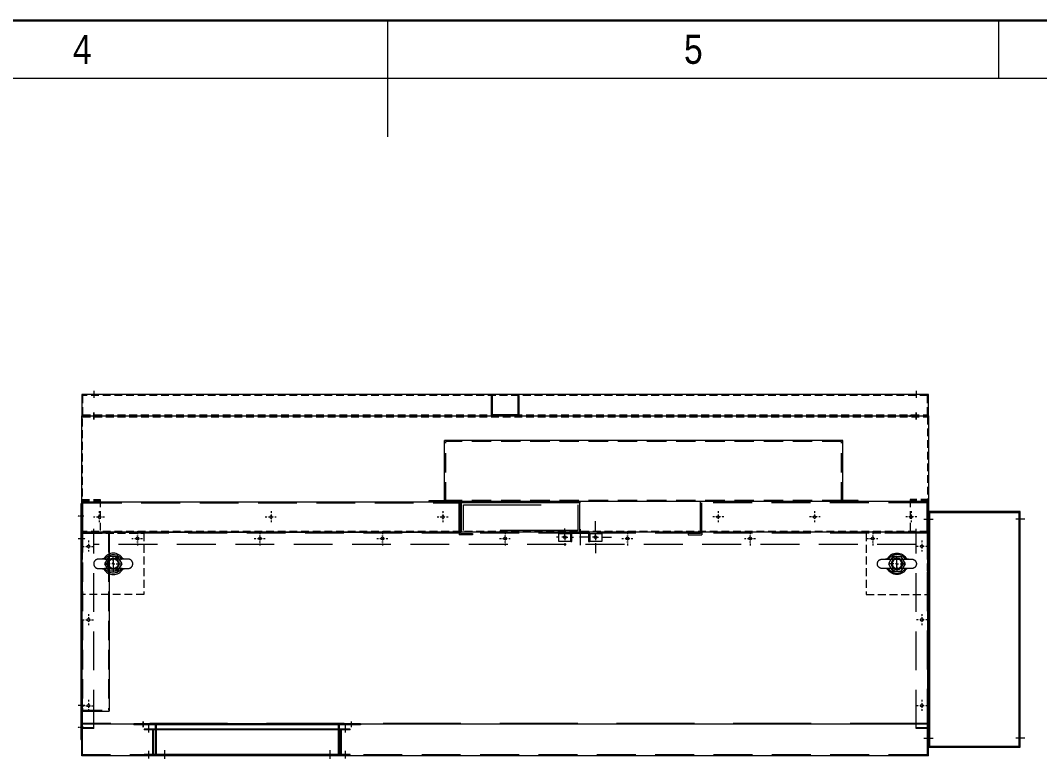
# Model space of a CAD drawing. Header units: millimetres. Extents: x 174875 to 182855, y -330615 to -324972.
# Drawn here: x 178266 to 179929, y -326166 to -324972 of the extents above; entities that cross this region are included whole.
import ezdxf

# ---------------------------------------------------------------- set-up
doc = ezdxf.new("R2010")
doc.units = ezdxf.units.MM
doc.header["$LTSCALE"] = 20
for name, pattern in [('CENTER', [2, 1.25, -0.25, 0.25, -0.25]), ('CENTER2', [28.575, 19.05, -3.175, 3.175, -3.175]), ('DASHDOT2', [0.5, 0.25, -0.125, 0, -0.125]), ('HIDDEN', [9.525, 6.35, -3.175]), ('HIDDEN2', [4.7625, 3.175, -1.5875]), ('HIDDENX2', [19.05, 12.7, -6.35]), ('SLD-中心线', [34.29, 30.48, -1.27, 1.27, -1.27]), ('SLD-实线', [0])]:
    doc.linetypes.add(name, pattern=pattern)
doc.layers.get('0').update_dxf_attribs({"lineweight": 15})
doc.layers.add('2-HIDDEN', color=2, linetype='HIDDEN')
doc.layers.add('FORMAT', color=7, linetype='Continuous')
for name, color, linetype, lineweight in [('2中心线', 1, 'CENTER2', 9), ('Center', 1, 'CENTER', 9), ('cool', 2, 'HIDDEN', 9), ('Dim', 4, 'Continuous', 9), ('from', 7, 'Continuous', 15), ('Hidden', 2, 'HIDDEN', 9), ('Hidden2x', 2, 'HIDDENX2', 9), ('中心线', 1, 'CENTER', 9)]:
    doc.layers.add(name, color=color, linetype=linetype, lineweight=lineweight)
doc.styles.add('AFASTD', font='monotxt.shx', dxfattribs={"width": 0.8, "bigfont": 'extfont.shx'})

# ---------------------------------------------------------------- blocks, each defined once
blk = doc.blocks.new('333323')
at = {"layer": 'Center'}
for p, q in [((136486.3, -291812), (136486.3, -291821.2)), ((136826.3, -291812), (136826.3, -291821.2)), ((136521.3, -291858.5), (136521.3, -291874.1)), ((136791.3, -291858.9), (136791.3, -291875.9))]:
    blk.add_line(p, q, dxfattribs=at)
at = {"layer": 'cool'}
for p, q in [((136507.8, -291815.6), (136507.8, -291866.1)), ((136804.8, -291815.6), (136804.8, -291866.1)), ((136507.8, -291866.1), (136804.8, -291866.1)), ((136531.3, -291867.6), (136531.3, -291866.1)), ((136781.3, -291866.1), (136781.3, -291867.6))]:
    blk.add_line(p, q, dxfattribs=at)
at = {"layer": 'from'}
for p, q in [((136471.3, -291815.6), (136471.3, -291817.1)), ((136471.3, -291815.6), (136841.3, -291815.6)), ((136841.3, -291815.6), (136841.3, -291817.1)), ((136471.3, -291817.1), (136841.3, -291817.1)), ((136506.3, -291817.1), (136506.3, -291867.6)), ((136506.3, -291817.1), (136806.3, -291817.1)), ((136806.3, -291817.1), (136806.3, -291867.6)), ((136506.3, -291867.6), (136806.3, -291867.6))]:
    blk.add_line(p, q, dxfattribs=at)
blk = doc.blocks.new('DST231063 CFAL-2500R  drthdrtht')
at = {"layer": 'Center'}
for p, q in [((149348.2, -55460.3), (149348.2, -55469.4)), ((149688.2, -55460.3), (149688.2, -55469.4)), ((149383.2, -55506.8), (149383.2, -55522.4)), ((149653.2, -55507.2), (149653.2, -55524.2))]:
    blk.add_line(p, q, dxfattribs=at)
at = {"layer": 'cool'}
for p, q in [((149369.7, -55463.8), (149369.7, -55514.3)), ((149666.7, -55463.8), (149666.7, -55514.3)), ((149369.7, -55514.3), (149666.7, -55514.3)), ((149393.2, -55515.8), (149393.2, -55514.3)), ((149643.2, -55514.3), (149643.2, -55515.8))]:
    blk.add_line(p, q, dxfattribs=at)
at = {"layer": 'from'}
for p, q in [((149333.2, -55463.8), (149333.2, -55465.3)), ((149333.2, -55463.8), (149703.2, -55463.8)), ((149333.2, -55465.3), (149703.2, -55465.3)), ((149368.2, -55465.3), (149368.2, -55515.8)), ((149368.2, -55465.3), (149668.2, -55465.3)), ((149668.2, -55465.3), (149668.2, -55515.8)), ((149703.2, -55463.8), (149703.2, -55465.3)), ((149368.2, -55515.8), (149668.2, -55515.8))]:
    blk.add_line(p, q, dxfattribs=at)
blk = doc.blocks.new('SW_CENTERMARKSYMBOL_0')
at = {"color": 0, "linetype": 'SLD-实线', "lineweight": 0}
for p, q in [((0, 5), (0, 13)), ((-5, 0), (-13, 0)), ((0, 0), (-2.5, 0)), ((0, 0), (0, 2.5)), ((0, 0), (0, -2.5)), ((0, 0), (2.5, 0)), ((5, 0), (13, 0)), ((0, -5), (0, -13))]:
    blk.add_line(p, q, dxfattribs=at)
blk = doc.blocks.new('SW_CENTERMARKSYMBOL_1')
at = {"layer": '中心线', "color": 0}
for p, q in [((-5, 0), (-7, 0)), ((0, 0), (-2.5, 0)), ((0, 5), (0, 7)), ((0, 0), (0, 2.5)), ((0, 0), (0, -2.5)), ((0, 0), (2.5, 0)), ((5, 0), (7, 0)), ((0, -5), (0, -7))]:
    blk.add_line(p, q, dxfattribs=at)
blk = doc.blocks.new('M16焊接螺母2')
at = {"layer": '2-HIDDEN', "linetype": 'SLD-实线', "lineweight": 15}
for p, q in [((136082, 32269.2), (136090.2, 32273.9)), ((136090.2, 32273.9), (136091, 32274.4)), ((136090.2, 32273.9), (136097.8, 32273.9)), ((136091, 32274.4), (136094, 32276.1)), ((136091, 32274.4), (136096.9, 32274.4)), ((136094, 32276.1), (136096.9, 32274.4)), ((136096.9, 32274.4), (136097.8, 32273.9)), ((136097.8, 32273.9), (136106, 32269.2)), ((136082, 32259.7), (136082, 32269.2)), ((136082, 32258.8), (136082, 32259.7)), ((136085.8, 32253.1), (136082, 32259.7)), ((136082, 32255.3), (136082, 32258.8)), ((136084.9, 32253.6), (136082, 32258.8)), ((136106, 32259.7), (136102.2, 32253.1)), ((136106, 32258.8), (136103, 32253.6)), ((136106, 32259.7), (136106, 32269.2)), ((136106, 32259.7), (136106, 32258.8)), ((136106, 32258.8), (136106, 32255.3)), ((136084.9, 32253.6), (136082, 32255.3)), ((136085.8, 32253.1), (136084.9, 32253.6)), ((136094, 32248.4), (136085.8, 32253.1)), ((136102.2, 32253.1), (136094, 32248.4)), ((136103, 32253.6), (136102.2, 32253.1)), ((136106, 32255.3), (136103, 32253.6))]:
    blk.add_line(p, q, dxfattribs=at)
for radius in [9.37, 8]:
    blk.add_circle((136094, 32262.3), radius, dxfattribs=at)
at = {"layer": 'Center', "color": 1, "linetype": 'Continuous', "lineweight": 0}
blk.add_blockref('SW_CENTERMARKSYMBOL_0', (136094, 32262.3), dxfattribs=at)
blk = doc.blocks.new('吊环螺母M16俯视图')
at = {"color": 7, "linetype": 'SLD-实线', "lineweight": 15}
blk.add_line((135704.9, 32266.7), (135704.9, 32281.9), dxfattribs=at)
for start, end in [(27.2775, 152.8253), (27.2032, 152.7757), (207.1737, 332.7233), (207.2067, 332.7226)]:
    blk.add_arc((135704.9, 32274.3), 17.5, start, end, dxfattribs=at)
for points, knots in [([(135693.5, 32284.5), (135695, 32286.1), (135696.7, 32287.3), (135700.6, 32289.1), (135702.8, 32289.5), (135707.1, 32289.5), (135709.2, 32289.1), (135713.1, 32287.3), (135714.9, 32286.1), (135716.3, 32284.5)], [0, 0, 0, 0, 0.25, 0.25, 0.5, 0.5, 0.75, 0.75, 1, 1, 1, 1]), ([(135688.8, 32282.2), (135688.7, 32282.2), (135688.2, 32282.2), (135687.3, 32282.2), (135686, 32282.1), (135684.9, 32282.1), (135683.9, 32282), (135683.2, 32282), (135682.5, 32282), (135682, 32282), (135681.6, 32282), (135681.3, 32281.9), (135681, 32281.9), (135680.7, 32281.9), (135680.4, 32281.9), (135680.1, 32281.9), (135679.8, 32281.8), (135679.4, 32281.8), (135679.1, 32281.7), (135678.6, 32281.6), (135678.1, 32281.4), (135677.6, 32281.2), (135677, 32281), (135676.4, 32280.6), (135675.8, 32280.2), (135675.2, 32279.6), (135674.6, 32279), (135674.1, 32278.2), (135673.7, 32277.4), (135673.4, 32276.6), (135673.2, 32275.7), (135673, 32275), (135673, 32274.3), (135673, 32273.5), (135673.2, 32272.6), (135673.5, 32271.7), (135673.8, 32270.8), (135674.4, 32269.8), (135675.2, 32268.8), (135676.2, 32268.1), (135677, 32267.6), (135677.6, 32267.3), (135678.1, 32267.1), (135678.6, 32266.9), (135679, 32266.8), (135679.5, 32266.7), (135679.9, 32266.7), (135680.3, 32266.6), (135680.6, 32266.6), (135680.9, 32266.6), (135681.3, 32266.6), (135681.9, 32266.6), (135682.7, 32266.5), (135683.9, 32266.5), (135685.1, 32266.4), (135686.5, 32266.4), (135687.7, 32266.4), (135688.5, 32266.3), (135688.8, 32266.3)], [0, 0, 0, 0, 0.003587, 0.034107, 0.065666, 0.098349, 0.123664, 0.149692, 0.173996, 0.194932, 0.212436, 0.226465, 0.239589, 0.256506, 0.270004, 0.285316, 0.300493, 0.311007, 0.321053, 0.330908, 0.340857, 0.351185, 0.362241, 0.374081, 0.386731, 0.400223, 0.414612, 0.429785, 0.443954, 0.46057, 0.474628, 0.486356, 0.498188, 0.510926, 0.525449, 0.541676, 0.557963, 0.573997, 0.597695, 0.621331, 0.633257, 0.644592, 0.654934, 0.664397, 0.673167, 0.681613, 0.699098, 0.716344, 0.735136, 0.754323, 0.77388, 0.793818, 0.834526, 0.877541, 0.911593, 0.946724, 0.981522, 1, 1, 1, 1]), ([(135704.9, 32281.9), (135704.2, 32281.9), (135702.8, 32281.9), (135700.9, 32281.8), (135699.1, 32281.8), (135697.4, 32281.8), (135695.9, 32281.8), (135694.4, 32281.8), (135692.9, 32281.8), (135691.7, 32281.8), (135690.4, 32281.8), (135689.1, 32281.8), (135687.8, 32281.8), (135686.8, 32281.8), (135685.9, 32281.8), (135685.3, 32281.8), (135684.7, 32281.8), (135684.1, 32281.8), (135683.4, 32281.8), (135682.8, 32281.8), (135682.3, 32281.8), (135681.9, 32281.8), (135681.6, 32281.8), (135681.5, 32281.8), (135681.4, 32281.8), (135681.4, 32281.8), (135681.4, 32281.8)], [0, 0, 0, 0, 0.06196, 0.119417, 0.172695, 0.222026, 0.26758, 0.319391, 0.365658, 0.407372, 0.447826, 0.500337, 0.551312, 0.600567, 0.634718, 0.666036, 0.695142, 0.728298, 0.767205, 0.811414, 0.856875, 0.902651, 0.933306, 0.962609, 0.988109, 1, 1, 1, 1]), ([(135693.5, 32284.5), (135692.8, 32283.6), (135691.2, 32282.6), (135689.3, 32282.2), (135688.6, 32282.2)], [0.8482257, 0.8482257, 0.8482257, 0.8482257, 0.9406523, 1, 1, 1, 1]), ([(135688.8, 32282.2), (135689.2, 32282.2), (135690, 32282.2), (135691.2, 32282.1), (135692.2, 32282), (135692.7, 32281.8), (135692.8, 32281.8)], [0, 0, 0, 0, 0.271869, 0.592751, 0.921892, 1, 1, 1, 1]), ([(135690.6, 32282.7), (135690.6, 32282.7), (135690.6, 32282.7), (135690.5, 32282.6), (135690.4, 32282.6), (135690.3, 32282.5), (135690, 32282.4), (135689.8, 32282.3), (135689.4, 32282.3), (135689.1, 32282.2), (135689, 32282.2), (135688.9, 32282.2)], [0, 0, 0, 0, 0.050611, 0.183254, 0.314078, 0.443864, 0.573555, 0.704346, 0.837797, 0.97529, 1, 1, 1, 1]), ([(135689.9, 32282.4), (135690.1, 32282.6), (135690.5, 32283.1), (135691.1, 32283.6), (135691.7, 32284), (135692.2, 32284.3), (135692.8, 32284.5), (135693.2, 32284.6), (135693.4, 32284.5), (135693.5, 32284.5)], [0, 0, 0, 0, 0.1206136, 0.2589086, 0.3989515, 0.5394797, 0.6796326, 0.839774, 1, 1, 1, 1]), ([(135728.5, 32281.8), (135728.5, 32281.8), (135728.4, 32281.8), (135728.3, 32281.8), (135728, 32281.8), (135727.4, 32281.8), (135726.8, 32281.8), (135726.1, 32281.8), (135725.4, 32281.8), (135724.8, 32281.8), (135724.2, 32281.8), (135723.6, 32281.8), (135722.9, 32281.8), (135722.1, 32281.8), (135721.2, 32281.8), (135720.1, 32281.8), (135718.8, 32281.8), (135717.2, 32281.8), (135715.6, 32281.8), (135714, 32281.8), (135712.5, 32281.8), (135710.8, 32281.8), (135709, 32281.8), (135707, 32281.9), (135705.6, 32281.9), (135704.9, 32281.9)], [0, 0, 0, 0, 0.022767, 0.048392, 0.101719, 0.157404, 0.212475, 0.252877, 0.291887, 0.325931, 0.354468, 0.380512, 0.410053, 0.443262, 0.48015, 0.521254, 0.56863, 0.622585, 0.683278, 0.727594, 0.775086, 0.825875, 0.880127, 0.938067, 1, 1, 1, 1]), ([(135716.3, 32284.5), (135716.4, 32284.5), (135716.5, 32284.6), (135717, 32284.6), (135717.6, 32284.4), (135718.3, 32284), (135719.1, 32283.3), (135719.6, 32282.8), (135719.9, 32282.4), (135719.9, 32282.4)], [0, 0, 0, 0, 0.0878737, 0.2754071, 0.4659857, 0.6404779, 0.8185595, 0.9846181, 1, 1, 1, 1]), ([(135721.2, 32282.2), (135720.8, 32282.2), (135720.3, 32282.3), (135719.4, 32282.5), (135719, 32282.6), (135718.1, 32283), (135717.7, 32283.3), (135717, 32283.8), (135716.6, 32284.1), (135716.3, 32284.5)], [0, 0, 0, 0, 0.25, 0.25, 0.5, 0.5, 0.75, 0.75, 1, 1, 1, 1]), ([(135717, 32281.8), (135717.1, 32281.8), (135717.6, 32282), (135718.6, 32282.1), (135719.9, 32282.2), (135720.8, 32282.2), (135721.2, 32282.2)], [0, 0, 0, 0, 0.06761, 0.373718, 0.686908, 1, 1, 1, 1]), ([(135721, 32282.2), (135721, 32282.2), (135720.9, 32282.2), (135720.6, 32282.3), (135720.2, 32282.3), (135719.9, 32282.4), (135719.6, 32282.5), (135719.5, 32282.6), (135719.3, 32282.6), (135719.3, 32282.7), (135719.3, 32282.7), (135719.3, 32282.7)], [0, 0, 0, 0, 0.000768, 0.148511, 0.286424, 0.4165, 0.538223, 0.652045, 0.768538, 0.889536, 1, 1, 1, 1]), ([(135721, 32266.3), (135721.5, 32266.3), (135722.5, 32266.4), (135723.8, 32266.4), (135725, 32266.4), (135726, 32266.5), (135726.9, 32266.5), (135727.5, 32266.5), (135728, 32266.6), (135728.3, 32266.6), (135728.5, 32266.6), (135728.8, 32266.6), (135729.1, 32266.6), (135729.4, 32266.6), (135729.7, 32266.7), (135730, 32266.7), (135730.3, 32266.7), (135730.7, 32266.8), (135731.2, 32266.9), (135731.6, 32267.1), (135732.2, 32267.3), (135732.7, 32267.5), (135733.3, 32267.8), (135733.9, 32268.3), (135734.6, 32268.8), (135735.2, 32269.5), (135735.8, 32270.4), (135736.2, 32271.2), (135736.5, 32272.1), (135736.7, 32273), (135736.8, 32273.8), (135736.8, 32274.5), (135736.7, 32275.4), (135736.5, 32276.5), (135736.1, 32277.6), (135735.6, 32278.5), (135735.1, 32279.1), (135734.5, 32279.7), (135733.9, 32280.3), (135733.3, 32280.7), (135732.6, 32281.1), (135732, 32281.3), (135731.5, 32281.5), (135731, 32281.6), (135730.5, 32281.8), (135730.1, 32281.8), (135729.7, 32281.9), (135729.5, 32281.9), (135729.2, 32281.9), (135728.9, 32281.9), (135728.5, 32281.9), (135728.1, 32282), (135727.6, 32282), (135727, 32282), (135726.4, 32282), (135725.7, 32282.1), (135725, 32282.1), (135724.2, 32282.1), (135723.3, 32282.1), (135722.3, 32282.2), (135721.6, 32282.2), (135721.1, 32282.2), (135721, 32282.2)], [0, 0, 0, 0, 0.029679, 0.064018, 0.098335, 0.127217, 0.155966, 0.181457, 0.202633, 0.216194, 0.227022, 0.238379, 0.253272, 0.266965, 0.282781, 0.299119, 0.310323, 0.320881, 0.331076, 0.341211, 0.35156, 0.362173, 0.373086, 0.384358, 0.399989, 0.415927, 0.432176, 0.448658, 0.464274, 0.478802, 0.49215, 0.504081, 0.516088, 0.537002, 0.560589, 0.573081, 0.586072, 0.599599, 0.613717, 0.6277, 0.640349, 0.65165, 0.661604, 0.670294, 0.677898, 0.692814, 0.706387, 0.721929, 0.738516, 0.755381, 0.77253, 0.794378, 0.81639, 0.83819, 0.859764, 0.881102, 0.902214, 0.923416, 0.947713, 0.969948, 0.994677, 1, 1, 1, 1]), ([(135681.4, 32266.7), (135681.4, 32266.7), (135681.4, 32266.7), (135681.4, 32266.7), (135681.6, 32266.7), (135681.8, 32266.7), (135682.2, 32266.7), (135682.7, 32266.7), (135683.3, 32266.7), (135684, 32266.7), (135684.7, 32266.7), (135685.3, 32266.7), (135685.9, 32266.7), (135686.5, 32266.7), (135687, 32266.7), (135687.5, 32266.7), (135688.1, 32266.7), (135688.8, 32266.7), (135689.7, 32266.7), (135690.7, 32266.7), (135692, 32266.7), (135693.5, 32266.7), (135695.3, 32266.7), (135697.1, 32266.7), (135698.9, 32266.7), (135700.8, 32266.7), (135702.8, 32266.7), (135704.2, 32266.7), (135704.9, 32266.7)], [0, 0, 0, 0, 0.0098, 0.034862, 0.060623, 0.100543, 0.141923, 0.183622, 0.225014, 0.26605, 0.305256, 0.339269, 0.368155, 0.394313, 0.418634, 0.435584, 0.457883, 0.485747, 0.519187, 0.558236, 0.602954, 0.653442, 0.709833, 0.772311, 0.823338, 0.878122, 0.9369, 1, 1, 1, 1]), ([(135692.8, 32266.7), (135692.7, 32266.7), (135692, 32266.5), (135690.6, 32266.3), (135689.3, 32266.3), (135688.6, 32266.3)], [0, 0, 0, 0, 0.064584, 0.523647, 1, 1, 1, 1]), ([(135688.6, 32266.3), (135689.1, 32266.3), (135689.5, 32266.3), (135690.4, 32266), (135690.9, 32265.9), (135691.7, 32265.5), (135692.1, 32265.3), (135692.9, 32264.7), (135693.2, 32264.4), (135693.5, 32264.1)], [0, 0, 0, 0, 0.25, 0.25, 0.5, 0.5, 0.75, 0.75, 1, 1, 1, 1]), ([(135688.9, 32266.3), (135689, 32266.3), (135689.3, 32266.3), (135689.6, 32266.2), (135689.9, 32266.1), (135690.1, 32266.1), (135690.3, 32266), (135690.5, 32265.9), (135690.5, 32265.9), (135690.6, 32265.9), (135690.6, 32265.9), (135690.6, 32265.9)], [0, 0, 0, 0, 0.095175, 0.224724, 0.351154, 0.476288, 0.602106, 0.729962, 0.861383, 0.997499, 1, 1, 1, 1]), ([(135693.5, 32264.1), (135693.5, 32264), (135693.3, 32264), (135692.9, 32264), (135692.3, 32264.1), (135691.6, 32264.5), (135690.8, 32265.2), (135690.2, 32265.7), (135689.9, 32266.1), (135689.9, 32266.1)], [0, 0, 0, 0, 0.059973, 0.254284, 0.451892, 0.632481, 0.817048, 0.982582, 1, 1, 1, 1]), ([(135716.3, 32264.1), (135714.9, 32262.5), (135713.1, 32261.2), (135709.2, 32259.4), (135707.1, 32259), (135702.8, 32259), (135700.6, 32259.4), (135696.7, 32261.2), (135695, 32262.5), (135693.5, 32264.1)], [0, 0, 0, 0, 0.25, 0.25, 0.5, 0.5, 0.75, 0.75, 1, 1, 1, 1]), ([(135704.9, 32266.7), (135705.6, 32266.7), (135707.1, 32266.7), (135709.1, 32266.7), (135710.9, 32266.7), (135712.6, 32266.7), (135714.2, 32266.7), (135715.7, 32266.7), (135717.1, 32266.7), (135718.4, 32266.7), (135719.5, 32266.7), (135720.4, 32266.7), (135721.3, 32266.7), (135722.1, 32266.7), (135722.8, 32266.7), (135723.4, 32266.7), (135724, 32266.7), (135724.7, 32266.7), (135725.4, 32266.7), (135726, 32266.7), (135726.7, 32266.7), (135727.2, 32266.7), (135727.6, 32266.7), (135728, 32266.7), (135728.3, 32266.7), (135728.4, 32266.7), (135728.5, 32266.7), (135728.5, 32266.7), (135728.5, 32266.7)], [0, 0, 0, 0, 0.063582, 0.122833, 0.178085, 0.22958, 0.277493, 0.32195, 0.37086, 0.415038, 0.454578, 0.489543, 0.520487, 0.555274, 0.585832, 0.612167, 0.63778, 0.668775, 0.704612, 0.744115, 0.787335, 0.82378, 0.860584, 0.897694, 0.935064, 0.969982, 0.994551, 1, 1, 1, 1]), ([(135716.3, 32264.1), (135716.7, 32264.5), (135718.2, 32265.7), (135720, 32266.3), (135721.2, 32266.3)], [0.8482014, 0.8482014, 0.8482014, 0.8482014, 0.8993215, 1, 1, 1, 1]), ([(135719.9, 32266.1), (135719.8, 32265.9), (135719.4, 32265.5), (135718.7, 32264.9), (135718.1, 32264.5), (135717.6, 32264.2), (135717, 32264), (135716.6, 32264), (135716.4, 32264), (135716.3, 32264.1)], [0, 0, 0, 0, 0.1190602, 0.2575837, 0.3980126, 0.5389261, 0.6794612, 0.8692218, 1, 1, 1, 1]), ([(135721, 32266.3), (135720.7, 32266.3), (135719.9, 32266.3), (135718.6, 32266.4), (135717.6, 32266.6), (135717.1, 32266.7), (135717, 32266.7)], [0, 0, 0, 0, 0.2721572, 0.5942016, 0.9245259, 1, 1, 1, 1]), ([(135719.3, 32265.8), (135719.3, 32265.8), (135719.2, 32265.8), (135719.3, 32265.9), (135719.4, 32265.9), (135719.5, 32266), (135719.7, 32266.1), (135720, 32266.2), (135720.4, 32266.2), (135720.7, 32266.3), (135721, 32266.3), (135721, 32266.3)], [0, 0, 0, 0, 0.034628, 0.159527, 0.278682, 0.3945, 0.509529, 0.641635, 0.77038, 0.921651, 1, 1, 1, 1])]:
    blk.add_open_spline(points, degree=3, knots=knots, dxfattribs=at)
blk = doc.blocks.new('DST231063 CFAL-2500R  fdjhrtdhrdt')
for p, q in [((147841.3, -58842.7), (149223.3, -58842.7)), ((147841.3, -58842.7), (147841.3, -59207.7)), ((148800.3, -58844.2), (148800.3, -58842.7)), ((149106.3, -58844.2), (149106.3, -58842.7)), ((149223.3, -58842.7), (149223.3, -59207.7)), ((147841.3, -59207.7), (149223.3, -59207.7))]:
    blk.add_line(p, q)
at = {"color": 2, "linetype": 'HIDDEN2'}
for p, q in [((147842.8, -58844.2), (149221.8, -58844.2)), ((147842.8, -58844.2), (147842.8, -58887.2)), ((149221.8, -58844.2), (149221.8, -58887.2)), ((147841.3, -58888.7), (147861.3, -58888.7)), ((147842.8, -58887.2), (147861.3, -58887.2)), ((147842.8, -58888.7), (147842.8, -59206.2)), ((147861.3, -58887.2), (147861.3, -59206.2)), ((149203.3, -58887.2), (149203.3, -59206.2)), ((149203.3, -58887.2), (149221.8, -58887.2)), ((149203.3, -58888.7), (149223.3, -58888.7)), ((149221.8, -58888.7), (149221.8, -59206.2)), ((147861.3, -59187.7), (149203.3, -59187.7)), ((147842.8, -59206.2), (149221.8, -59206.2))]:
    blk.add_line(p, q, dxfattribs=at)
at = {"layer": 'Hidden', "ltscale": 0.1}
for points in [[(147842.8, -59206.2), (147942.8, -59206.2), (147942.8, -59106.2), (147842.8, -59106.2)], [(149221.8, -59206.2), (149121.8, -59206.2), (149121.8, -59106.2), (149221.8, -59106.2)]]:
    blk.add_lwpolyline(points, close=True, dxfattribs=at)
at = {"layer": 'Dim', "xscale": -1}
for name, p, rotation in [('吊环螺母M16俯视图', (12187.9, -26882), 180), ('M16焊接螺母2', (180155, 76937.7), 90)]:
    blk.add_blockref(name, p, dxfattribs=dict(at, rotation=rotation))
at = {"layer": 'Dim'}
blk.add_blockref('吊环螺母M16俯视图', (13466.9, -91430.5), dxfattribs=at)
at = {"layer": 'Dim', "rotation": 270}
blk.add_blockref('M16焊接螺母2', (116909.5, 76937.7), dxfattribs=at)
blk = doc.blocks.new('DST231063 CFAL-2500R  hftjkftjft')
for p, q in [((147492.4, -60999.3), (147492.4, -61312.3)), ((147492.4, -60999.3), (148872.4, -60999.3)), ((148872.4, -60999.3), (148872.4, -61312.3)), ((147492.4, -61312.3), (148872.4, -61312.3))]:
    blk.add_line(p, q)
at = {"color": 1, "linetype": 'DASHDOT2', "ltscale": 0.5}
for p, q in [((147493, -61029.3), (147511.7, -61029.3)), ((147502.4, -61038.7), (147502.4, -61019.9)), ((148871.7, -61029.3), (148853, -61029.3)), ((148862.4, -61038.7), (148862.4, -61019.9)), ((147502.4, -61178.7), (147502.4, -61159.9)), ((148862.4, -61178.7), (148862.4, -61159.9)), ((147493, -61169.3), (147511.7, -61169.3)), ((148871.7, -61169.3), (148853, -61169.3)), ((147502.4, -61298.7), (147502.4, -61279.9)), ((148862.4, -61298.7), (148862.4, -61279.9)), ((147493, -61289.3), (147511.7, -61289.3)), ((148871.7, -61289.3), (148853, -61289.3)), ((147591.7, -61302.3), (147573, -61302.3)), ((147791.7, -61302.3), (147773, -61302.3)), ((147991.7, -61302.3), (147973, -61302.3)), ((148191.7, -61302.3), (148173, -61302.3)), ((148391.7, -61302.3), (148373, -61302.3)), ((148591.7, -61302.3), (148573, -61302.3)), ((148791.7, -61302.3), (148773, -61302.3))]:
    blk.add_line(p, q, dxfattribs=at)
at = {"color": 1, "linetype": 'DASHDOT2'}
for p, q in [((147582.4, -61314.1), (147582.4, -61290.5)), ((147782.4, -61314.1), (147782.4, -61290.5)), ((147982.4, -61314.1), (147982.4, -61290.5)), ((148182.4, -61314.1), (148182.4, -61290.5)), ((148382.4, -61314.1), (148382.4, -61290.5)), ((148582.4, -61314.1), (148582.4, -61290.5)), ((148782.4, -61314.1), (148782.4, -61290.5))]:
    blk.add_line(p, q, dxfattribs=at)
for centre in [(147502.4, -61029.3), (148862.4, -61029.3), (147502.4, -61169.3), (148862.4, -61169.3), (147502.4, -61289.3), (147582.4, -61302.3), (147782.4, -61302.3), (147982.4, -61302.3), (148182.4, -61302.3), (148382.4, -61302.3), (148582.4, -61302.3), (148782.4, -61302.3), (148862.4, -61289.3)]:
    blk.add_circle(centre, 2.15)
at = {"layer": 'Hidden'}
blk.add_line((147492.4, -61000.3), (148872.4, -61000.3), dxfattribs=at)
blk = doc.blocks.new('DST231063 CFAL-2500R  dryhdrdrh')
at = {"ltscale": 0.5}
for p, q in [((151315.2, -58788.2), (151651.2, -58788.2)), ((151315.2, -58789.2), (151651.2, -58789.2)), ((151329.2, -58789.2), (151329.2, -58829.2)), ((151637.2, -58789.2), (151637.2, -58829.2)), ((151315.2, -58829.2), (151651.2, -58829.2)), ((151315.2, -58830.2), (151651.2, -58830.2))]:
    blk.add_line(p, q, dxfattribs=at)
at = {"layer": 'Center', "ltscale": 0.5}
for p, q in [((151322.7, -58782.7), (151322.7, -58795.4)), ((151643.7, -58782.7), (151643.7, -58795.4)), ((151322.7, -58824.7), (151322.7, -58837.4)), ((151643.7, -58824.7), (151643.7, -58837.4))]:
    blk.add_line(p, q, dxfattribs=at)
at = {"layer": 'Dim', "ltscale": 0.5}
for p, q in [((151315.2, -58788.2), (151315.2, -58789.2)), ((151651.2, -58789.2), (151651.2, -58788.2)), ((151315.2, -58829.2), (151315.2, -58830.2)), ((151651.2, -58830.2), (151651.2, -58829.2))]:
    blk.add_line(p, q, dxfattribs=at)
at = {"layer": 'Hidden', "ltscale": 0.5}
for p, q in [((151330.2, -58788.2), (151330.2, -58830.2)), ((151636.2, -58788.2), (151636.2, -58830.2))]:
    blk.add_line(p, q, dxfattribs=at)
blk = doc.blocks.new('DST231063 CFAL-2500R  fdhdrthrh')
for p, q in [((150419.3, -59819.3), (150419.3, -59869.3)), ((150419.3, -59819.3), (150791.3, -59819.3)), ((150811.3, -59815.3), (150789.3, -59815.3)), ((150789.3, -59819.3), (150789.3, -59815.3)), ((150791.3, -59819.3), (150791.3, -59817.3)), ((150791.3, -59817.3), (150811.3, -59817.3)), ((150791.3, -59819.3), (150791.3, -59869.3)), ((150811.3, -59817.3), (150811.3, -59815.3)), ((150419.3, -59869.3), (150791.3, -59869.3))]:
    blk.add_line(p, q)
at = {"color": 2, "linetype": 'HIDDEN', "ltscale": 0.5}
for p, q in [((150421.3, -59819.3), (150421.3, -59867.3)), ((150789.3, -59819.3), (150789.3, -59867.3)), ((150421.3, -59867.3), (150789.3, -59867.3))]:
    blk.add_line(p, q, dxfattribs=at)
at = {"color": 1, "linetype": 'DASHDOT2', "ltscale": 0.5}
for p, q in [((150447.8, -59853.7), (150447.8, -59834.9)), ((150605.3, -59853.7), (150605.3, -59834.9)), ((150762.8, -59853.7), (150762.8, -59834.9)), ((150438.4, -59844.3), (150457.2, -59844.3)), ((150595.9, -59844.3), (150614.7, -59844.3)), ((150753.4, -59844.3), (150772.2, -59844.3))]:
    blk.add_line(p, q, dxfattribs=at)
for centre in [(150447.8, -59844.3), (150605.3, -59844.3), (150762.8, -59844.3)]:
    blk.add_circle(centre, 2)
blk = doc.blocks.new('dr7ud485986t9')
for p, q in [((64519, -8889.3), (64712, -8889.3)), ((64519, -8889.3), (64519, -8937.3)), ((64712, -8889.3), (64712, -8937.3)), ((64519, -8937.3), (64712, -8937.3)), ((64519, -8937.3), (64539, -8937.3))]:
    blk.add_line(p, q)
at = {"layer": 'Dim'}
blk.add_lwpolyline([(64519, -8937.3), (64712, -8937.3), (64712, -8939.3), (64519, -8939.3)], close=True, dxfattribs=at)
at = {"layer": 'Hidden2x', "ltscale": 0.5}
for p, q in [((64522, -8892.3), (64709, -8892.3)), ((64522, -8892.3), (64522, -8934.3)), ((64709, -8892.3), (64709, -8934.3)), ((64709, -8934.3), (64522, -8934.3))]:
    blk.add_line(p, q, dxfattribs=at)
blk = doc.blocks.new('DST231063 CFAL-2500R  ydthdrthd')
for p, q in [((150527.2, -58154), (150527.2, -58204)), ((150527.2, -58154), (151145.2, -58154)), ((151165.2, -58150), (151143.2, -58150)), ((151143.2, -58154), (151143.2, -58150)), ((151145.2, -58154), (151145.2, -58152)), ((151145.2, -58152), (151165.2, -58152)), ((151145.2, -58154), (151145.2, -58204)), ((151165.2, -58152), (151165.2, -58150)), ((150527.2, -58204), (151145.2, -58204))]:
    blk.add_line(p, q)
at = {"color": 2, "linetype": 'HIDDEN', "ltscale": 0.5}
for p, q in [((150529.2, -58154), (150529.2, -58202)), ((151143.2, -58154), (151143.2, -58202)), ((150529.2, -58202), (151143.2, -58202))]:
    blk.add_line(p, q, dxfattribs=at)
at = {"color": 1, "linetype": 'DASHDOT2', "ltscale": 0.5}
for p, q in [((150555.7, -58188.4), (150555.7, -58169.7)), ((150836.2, -58188.4), (150836.2, -58169.7)), ((151116.7, -58188.4), (151116.7, -58169.7)), ((150546.3, -58179), (150565, -58179)), ((150826.8, -58179), (150845.5, -58179)), ((151107.3, -58179), (151126, -58179))]:
    blk.add_line(p, q, dxfattribs=at)
for centre in [(150555.7, -58179), (150836.2, -58179), (151116.7, -58179)]:
    blk.add_circle(centre, 2)
blk = doc.blocks.new('DST231063 CFAL-2500R  trhdrtr')
at = {"ltscale": 0.5}
for p, q in [((152468.4, -58912.8), (152513.4, -58912.8)), ((152468.4, -59204.8), (152468.4, -58912.8)), ((152513.4, -59204.8), (152513.4, -58912.8)), ((152468.4, -59204.8), (152513.4, -59204.8))]:
    blk.add_line(p, q, dxfattribs=at)
at = {"color": 2, "linetype": 'HIDDEN2', "ltscale": 0.5}
for p, q in [((152469.9, -58914.3), (152511.9, -58914.3)), ((152469.9, -59203.3), (152469.9, -58914.3)), ((152511.9, -59203.3), (152511.9, -58914.3)), ((152468.4, -58932.8), (152469.9, -58932.8)), ((152468.4, -59184.8), (152469.9, -59184.8)), ((152469.9, -59203.3), (152511.9, -59203.3))]:
    blk.add_line(p, q, dxfattribs=at)
at = {"color": 1, "linetype": 'DASHDOT2', "ltscale": 0.2}
for p, q in [((152463.9, -58922.8), (152473.9, -58922.8)), ((152463.9, -59194.8), (152473.9, -59194.8))]:
    blk.add_line(p, q, dxfattribs=at)
blk = doc.blocks.new('DST231063 CFAL-2500R  fgjhdjhdr')
at = {"color": 1, "linetype": 'DASHDOT2', "ltscale": 0.2}
for p, q in [((155232, -58967.2), (155222, -58967.2)), ((155222.5, -59003.7), (155232.5, -59003.7)), ((155222.5, -59275.7), (155232.5, -59275.7)), ((155232, -59312.2), (155222, -59312.2))]:
    blk.add_line(p, q, dxfattribs=at)
blk.add_lwpolyline([(155226.9, -58947.2), (155228.4, -58947.2), (155228.4, -59332.2), (155226.9, -59332.2)], close=True)
blk = doc.blocks.new('DST231063 CFAL-2500R  drthdrthtrthrdhtdr')
at = {"ltscale": 0.5}
for p, q in [((150719.6, -62460.1), (150719.6, -62360.1)), ((150719.6, -62360.1), (151369.6, -62360.1)), ((151369.6, -62460.1), (151369.6, -62360.1)), ((150719.6, -62460.1), (150719.6, -62435.1)), ((151369.6, -62460.1), (151369.6, -62435.1)), ((150694.6, -62460.1), (150694.6, -62458.1)), ((150694.6, -62458.1), (150719.6, -62458.1)), ((150719.6, -62460.1), (150694.6, -62460.1)), ((150719.6, -62460.1), (151369.6, -62460.1)), ((151394.6, -62458.1), (151369.6, -62458.1)), ((151369.6, -62460.1), (151394.6, -62460.1)), ((151394.6, -62460.1), (151394.6, -62458.1))]:
    blk.add_line(p, q, dxfattribs=at)
at = {"color": 2, "linetype": 'HIDDEN2', "ltscale": 0.5}
for p, q in [((150721.6, -62460.1), (150721.6, -62362.1)), ((150721.6, -62362.1), (151367.6, -62362.1)), ((151367.6, -62460.1), (151367.6, -62362.1)), ((150721.6, -62458.1), (151367.6, -62458.1))]:
    blk.add_line(p, q, dxfattribs=at)
blk = doc.blocks.new('DST231063 CFAL-2500R  fytjfytjfyt')
blk.add_lwpolyline([(151401.1, -60506.4), (152783.1, -60506.4), (152783.1, -60316.4), (151401.1, -60316.4)], close=True)
at = {"layer": 'Hidden', "ltscale": 0.1}
for p, q in [((151431.1, -60317.9), (151431.1, -60316.4)), ((152753.1, -60317.9), (152753.1, -60316.4)), ((151401.1, -60452.9), (151431.1, -60452.9)), ((151401.1, -60454.4), (151431.1, -60454.4)), ((151431.1, -60452.9), (151431.1, -60506.4)), ((152753.1, -60452.9), (152753.1, -60506.4)), ((152783.1, -60452.9), (152753.1, -60452.9)), ((152783.1, -60454.4), (152753.1, -60454.4)), ((151431.1, -60504.9), (151431.1, -60506.4)), ((152753.1, -60504.9), (152753.1, -60506.4))]:
    blk.add_line(p, q, dxfattribs=at)
blk.add_lwpolyline([(151402.6, -60504.9), (152781.6, -60504.9), (152781.6, -60317.9), (151402.6, -60317.9)], close=True, dxfattribs=at)
at = {"layer": '中心线', "color": 1, "linetype": 'CENTER', "ltscale": 0.1778}
for p, q in [((151421.1, -60310.6), (151421.1, -60322.2)), ((152763.1, -60310.6), (152763.1, -60322.2)), ((151421.1, -60512.2), (151421.1, -60500.6)), ((152763.1, -60512.2), (152763.1, -60500.6))]:
    blk.add_line(p, q, dxfattribs=at)
blk = doc.blocks.new('DST231063 CFAL-2500R  rthdrthdr')
blk.add_lwpolyline([(150083.5, -62625.6), (151465.5, -62625.6), (151465.5, -62660.6), (150083.5, -62660.6)], close=True)
at = {"layer": 'Hidden', "ltscale": 0.1}
for p, q in [((150113.5, -62659.1), (150113.5, -62660.6)), ((151435.5, -62659.1), (151435.5, -62660.6))]:
    blk.add_line(p, q, dxfattribs=at)
blk.add_lwpolyline([(150085, -62627.1), (151464, -62627.1), (151464, -62659.1), (150085, -62659.1)], close=True, dxfattribs=at)
at = {"layer": 'Hidden2x'}
for p, q in [((150752, -62627.1), (150752, -62660.6)), ((150753.5, -62627.1), (150752, -62627.1)), ((150753.5, -62627.1), (150753.5, -62659.1)), ((150795.5, -62627.1), (150795.5, -62659.1)), ((150797, -62627.1), (150795.5, -62627.1)), ((150797, -62627.1), (150797, -62660.6)), ((150752, -62660.6), (150797, -62660.6)), ((150753.5, -62659.1), (150795.5, -62659.1))]:
    blk.add_line(p, q, dxfattribs=at)
at = {"layer": '中心线', "color": 1, "linetype": 'CENTER', "ltscale": 0.1778}
for p, q in [((150103.5, -62619.8), (150103.5, -62631.3)), ((151445.5, -62619.8), (151445.5, -62631.3)), ((150103.5, -62666.3), (150103.5, -62654.8)), ((151445.5, -62666.3), (151445.5, -62654.8))]:
    blk.add_line(p, q, dxfattribs=at)
blk = doc.blocks.new('ghfghf')
for points in [[(152533.6, -57372.6), (152683.6, -57372.6), (152683.6, -57757.6), (152533.6, -57757.6)], [(152535.6, -57374.6), (152681.6, -57374.6), (152681.6, -57755.6), (152535.6, -57755.6)]]:
    blk.add_lwpolyline(points, close=True)
at = {"layer": 'Center'}
for p, q in [((152526.1, -57385.1), (152541.1, -57385.1)), ((152691.1, -57385.1), (152676.1, -57385.1)), ((152526.1, -57742.6), (152541.1, -57742.6)), ((152691.1, -57742.6), (152676.1, -57742.6))]:
    blk.add_line(p, q, dxfattribs=at)
at = {"layer": 'Hidden'}
for p, q in [((152535.6, -57397.6), (152533.6, -57397.6)), ((152683.6, -57397.6), (152681.6, -57397.6)), ((152535.6, -57732.6), (152533.6, -57732.6)), ((152683.6, -57732.6), (152681.6, -57732.6))]:
    blk.add_line(p, q, dxfattribs=at)

msp = doc.modelspace()

# ---------------------------------------------------------------- linework, layer by layer
at = {"color": 7, "linetype": 'SLD-实线', "lineweight": 15}
for p, q in [((179144.34, -325823.005), (179144.34, -325810.005)), ((179144.34, -325810.005), (179163.84, -325810.005)), ((179163.84, -325823.005), (179163.84, -325810.005)), ((179165.84, -325810.005), (179163.84, -325810.005)), ((179165.84, -325823.005), (179165.84, -325810.005)), ((179166.34, -325809.505), (179166.34, -325808.005)), ((179166.34, -325808.005), (179192.34, -325808.005)), ((179166.34, -325809.505), (179192.34, -325809.505)), ((179192.34, -325808.005), (179192.34, -325809.505)), ((179194.84, -325810.005), (179192.84, -325810.005)), ((179192.84, -325810.005), (179192.84, -325823.005)), ((179194.84, -325810.005), (179214.34, -325810.005)), ((179194.84, -325810.005), (179194.84, -325823.005)), ((179214.34, -325810.005), (179214.34, -325823.005)), ((179163.84, -325823.005), (179144.34, -325823.005)), ((179163.84, -325823.005), (179165.84, -325823.005)), ((179192.84, -325823.005), (179194.84, -325823.005)), ((179214.34, -325823.005), (179194.84, -325823.005))]:
    msp.add_line(p, q, dxfattribs=at)
at = {"lineweight": 9}
msp.add_lwpolyline([(174970.197, -330520.419), (182760.197, -330520.419), (182760.197, -325067.419), (174970.197, -325067.419)], close=True, dxfattribs=at)
at = {"color": 7, "linetype": 'SLD-实线', "lineweight": 15}
for centre in [(179154.34, -325816.005), (179204.34, -325816.005)]:
    msp.add_circle(centre, 2.15, dxfattribs=at)
for centre, radius, start, end in [((179166.34, -325810.005), 2, 90, 180), ((179166.34, -325810.005), 0.5, 90, 180), ((179192.34, -325810.005), 2, 0, 90), ((179192.34, -325810.005), 0.5, 0, 90)]:
    msp.add_arc(centre, radius, start, end, dxfattribs=at)
at = {"layer": 'FORMAT', "lineweight": 9}
for p, q in [((178865.197, -325162.419), (178865.197, -324972.419)), ((179862.697, -325067.419), (179862.697, -324972.419))]:
    msp.add_line(p, q, dxfattribs=at)
at = {"layer": 'FORMAT', "lineweight": 30}
msp.add_lwpolyline([(174875.197, -330615.419), (182855.197, -330615.419), (182855.197, -324972.419), (174875.197, -324972.419)], close=True, dxfattribs=at)
at = {"layer": '中心线', "linetype": 'SLD-中心线', "lineweight": 0, "ltscale": 2.5}
msp.add_line((179179.34, -325802.743), (179179.34, -325829.102), dxfattribs=at)

# ---------------------------------------------------------------- block references
at = {"layer": '2中心线', "linetype": 'Continuous', "lineweight": 0, "xscale": -2, "yscale": 2, "zscale": 2, "rotation": 90}
for name, p in [('SW_CENTERMARKSYMBOL_1', (179154.34, -325816.005)), ('SW_CENTERMARKSYMBOL_0', (179204.34, -325816.005))]:
    msp.add_blockref(name, p, dxfattribs=at)
at = {"layer": 'from', "xscale": -1}
for name, p in [('DST231063 CFAL-2500R  rthdrthdr', (329831.193, -262957.431)), ('DST231063 CFAL-2500R  fytjfytjfyt', (331148.811, -265301.629)), ('DST231063 CFAL-2500R  drthdrthtrthrdhtdr', (330327.336, -263297.9)), ('ghfghf', (332431.248, -268401.419)), ('333323', (315291.978, -34304.927)), ('DST231063 CFAL-2500R  drthdrtht', (328153.933, -270656.656))]:
    msp.add_blockref(name, p, dxfattribs=at)
at = {"layer": 'from', "xscale": -1, "rotation": 180}
for name, p in [('DST231063 CFAL-2500R  fgjhdjhdr', (23137.342, -385093.664)), ('DST231063 CFAL-2500R  ydthdrthd', (27838.531, -383962.036)), ('DST231063 CFAL-2500R  trhdrtr', (25897.29, -385012.809))]:
    msp.add_blockref(name, p, dxfattribs=at)
at = {"layer": 'from', "rotation": 180}
for name, p in [('dr7ud485986t9', (243697.727, -334697.354)), ('DST231063 CFAL-2500R  fdhdrthrh', (330167.014, -385627.306)), ('DST231063 CFAL-2500R  fdjhrtdhrdt', (327588.981, -385015.731)), ('DST231063 CFAL-2500R  hftjkftjft', (327239.059, -387120.322)), ('DST231063 CFAL-2500R  dryhdrdrh', (330118.856, -384959.693))]:
    msp.add_blockref(name, p, dxfattribs=at)

# ---------------------------------------------------------------- texts
at = {"layer": 'Dim', "color": 0, "char_height": 47.5, "width": 3.13149, "attachment_point": 5, "style": 'AFASTD'}
for s, insert in [('{\\Fmonotxt,extfont|c134;4}', (178366.447, -325019.919)), ('{\\Fmonotxt,extfont|c134;5}', (179363.947, -325019.919))]:
    msp.add_mtext(s, dxfattribs=dict(at, insert=insert))

doc.saveas('drawing.dxf')
